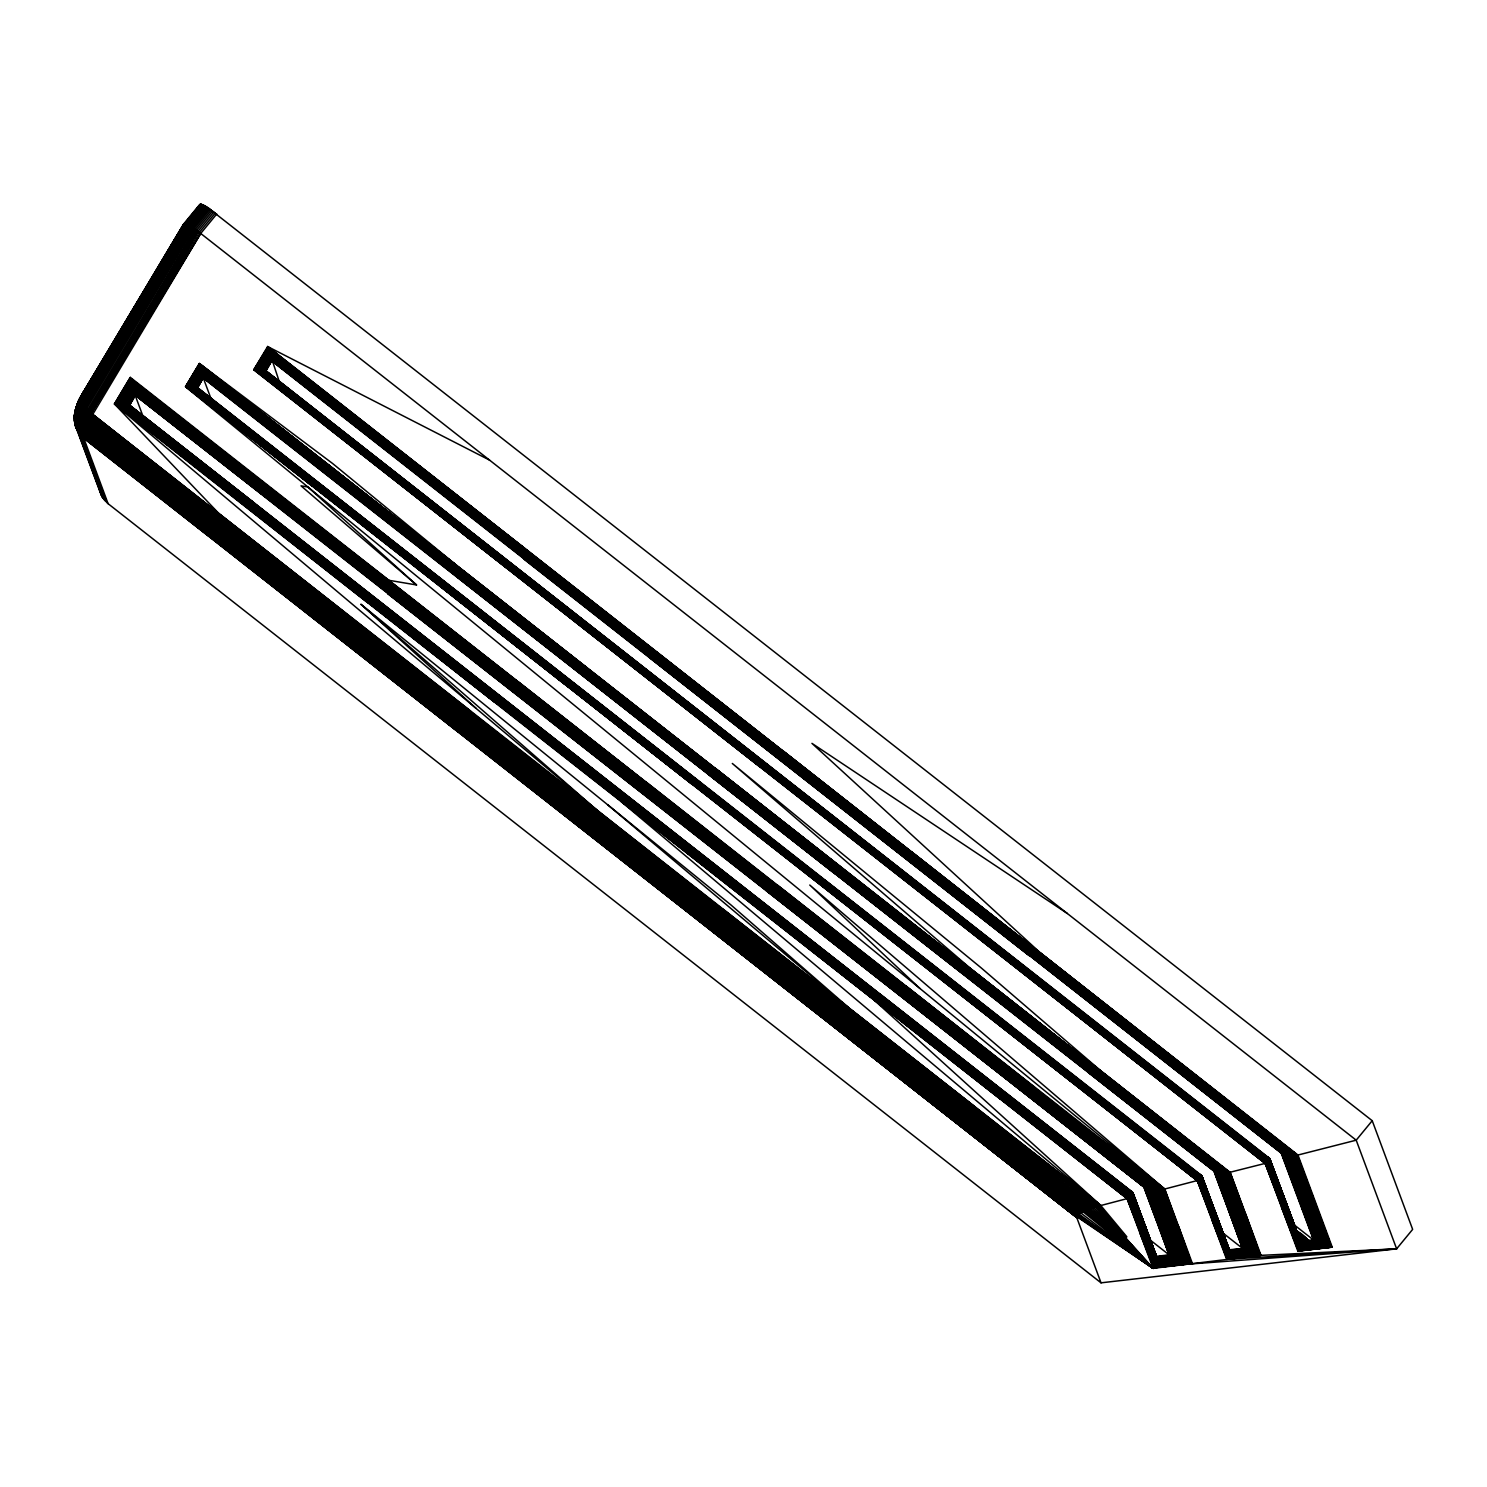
<?xml version="1.0" encoding="UTF-8"?>
<svg xmlns="http://www.w3.org/2000/svg" width="1487" height="1487" viewBox="0 0 1487 1487"><rect width="100%" height="100%" fill="white"/><g stroke="black" fill="none" stroke-linecap="round" stroke-linejoin="round"><path stroke-width="1.5" d="M208.961 529.651L84.759 431.36C73.495 424.018 76.339 409.018 79.982 398.2L74.647 414.018L75.725 426.899L75.818 419.892L81.971 406.007L188.533 225.132L204.555 205.671L207.678 207.511L1372.222 1120.715L1412.65 1229.377L1396.628 1248.838L1101.031 1282.835L108.086 503.684L102.25 497.104L99.183 488.87M210.057 209.072L194.035 228.533L86.636 408.553C82.51 417.345 71.376 430.97 83.774 438.275L1076.718 1217.444L1101.031 1282.835M489.595 460.134L267.641 346.545L253.812 369.743L258.18 369.482L1266.961 1162.853L1300.697 1248.783L1301.924 1244.786L1298.82 1239.879L1301.553 1241.701L1301.59 1246.162L1297.854 1251.125L1265.214 1163.392L886.605 865.638M192.511 214.574L183.775 225.188L82.138 394.501L76.041 407.884L74.406 416.341L74.852 423.46L102.25 497.104M204.555 205.671L200.912 204.202L184.89 223.663L79.982 399.668L78.792 404.297L80.651 420.301L81.748 425.431L84.201 427.94L1080.696 1212.853L1153.076 1268.355L1261.013 1255.363L1396.628 1248.838L1356.2 1140.176L200.708 233.459C196.526 231.377 186.99 220.782 183.775 225.188L81.952 394.557L74.926 412.345M98.848 483.572L98.941 487.104M74.406 416.341L74.759 423.089L74.647 414.018L76.041 407.884L74.406 416.341L76.581 406.955L77.826 417.215L84.685 426.695L335.021 624.41M207.845 535.524L83.662 437.847C72.305 429.055 72.324 411.527 79.499 400.096L75.8 408.665M887.851 865.36L1266.422 1163.038L1299.359 1249.954C1304.025 1249.266 1305.01 1242.203 1300.623 1240.493C1302.315 1242.017 1304.155 1248.615 1299.359 1249.954L1282.649 1206.7M74.852 423.46L74.517 415.17M1087.666 1071.96L1213.987 1171.087L1220.53 1172.834L1228.132 1172.741L1265.827 1163.224L1270.047 1160.195L1267.779 1156.979M77.937 431.695L74.703 422.066L75.038 411.695M76.357 428.553L76.339 421.472L83.309 406.044L189.5 225.671L205.522 206.21M183.812 223.793L82.436 393.72C79.573 401.992 86.841 409.613 92.714 414.445L218.44 513.814L91.952 415.784C85.502 410.728 77.566 401.23 82.919 392.865L183.589 224.333M80.001 398.386L84.592 391.453C74.926 400.356 77.528 415.616 88.346 422.587L712.236 915.118M465.468 715.433L88.365 418.721L81.246 409.836L80.54 398.628L83.514 392.066L75.428 410.077M332.493 629.429L84.146 433.442C72.231 425.17 74.462 407.958 80.893 396.955L78.346 401.75L80.893 396.955M279.686 382.828L267.641 346.545L1297.965 1155.027L1332.24 1247.184L1297.854 1251.125L1309.229 1246.162L1310.846 1242.723L1296.571 1230.474M396.657 449.093L268.292 349.036L256.024 369.575L1266.422 1163.038L1299.768 1249.508C1308.932 1247.537 1305.642 1237.24 1296.571 1236.403L1301.999 1240.678L1300.902 1248.857L1332.24 1247.184M1145.771 1227.556L1158.429 1261.943L1157.444 1265.437L1153.076 1268.355L1086.96 1209.842L87.714 423.925C77.64 417.773 77.305 405.412 81.841 395.579L184.091 223.682M1141.533 1063.279L1267.444 1162.63L1300.14 1249.043C1311.162 1250.27 1307.575 1236.366 1298.17 1235.065L1310.865 1243.206L1317.352 1242.444L1328.319 1246.534L1294.508 1155.603L1039.097 954.041M103.216 498.573L74.61 421.713L74.647 415.003L77.436 403.944M78.904 433.182L75.372 421.639L75.67 409.427L74.517 418.182L74.369 416.899M74.592 419.074L76.283 407.68L79.517 399.352M74.48 417.401L76.636 406.211M466.565 714.355L90.428 418.479C84.071 413.479 77.417 404.854 80.93 396.397M1298.653 1239.768C1302.742 1241.31 1304.917 1247.742 1299.768 1249.508L1266.961 1162.853L256.768 369.538L268.515 349.854L396.75 449.836M77.826 431.267C73.291 422.81 81.543 413.683 84.796 406.063L190.559 226.284L206.563 206.823M203.645 205.206L187.622 224.667L82.101 403.516L76.06 416.341L75.242 425.208L101.395 495.543M75.317 410.709L74.703 422.605M106.748 502.55L82.417 437.141L84.201 427.94L90.595 414.669L197.957 231.34L213.979 211.879M910.211 853.389L781.976 753.11L1294.508 1155.603L1328.319 1246.534L1303.634 1249.377C1313.764 1243.82 1302.147 1235.809 1295.196 1232.165C1301.608 1235.864 1307.333 1245.009 1315.921 1241.664L1317.352 1242.444L1284.768 1154.841L905.657 856.456M78.421 430.505L74.369 417.401L75.242 411.267L79.48 401.564L76.302 407.141M81.246 409.836L79.35 403.2L80.502 397.438M211.321 209.964L195.299 229.426L88.068 412.289L81.748 425.431L79.982 434.576L104.294 499.967M212.622 210.894L196.6 230.355L89.276 413.516L82.919 426.713L81.153 435.895L105.465 501.305M78.941 401.564L79.889 400.319C77.64 403.442 76.618 406.695 78.067 406.118M1302.166 1199.135L1318.114 1242.853C1308.69 1241.552 1305.047 1245.121 1299.359 1249.954L1266.961 1162.853L256.024 369.575L268.515 349.854L525.19 550.636M80.131 407.122L82.343 401.137L187.622 224.667M81.004 403.442L81.19 419.055L84.759 431.36L1079.748 1213.448L1093.447 1207.463L1127.146 1198.615C1131.588 1198.671 1136.031 1192.834 1130.343 1190.604L1005.788 1092.759M82.101 403.516L82.343 401.137M653.834 651.064L268.719 350.672L257.474 369.501L1267.444 1162.63L1300.493 1248.56C1304.619 1245.381 1295.939 1235.641 1301.776 1243.336C1301.553 1250.363 1319.341 1241.441 1320.53 1243.987L1287.593 1155.418L1161.124 1055.751M216.73 213.998L200.708 233.459L92.714 414.445L86.023 427.828L83.662 437.847L1076.718 1217.444L1079.748 1213.448L956.197 1115.176L1080.696 1212.853L957.163 1114.506L85.131 430.226C74.108 422.921 73.606 408.349 81.804 398.813L186.079 223.998L202.102 204.537M74.778 413.33L74.573 416.063L76.413 408.051C72.417 417.643 75.093 429.743 83.644 436.007L207.771 533.87L83.588 436.713L77.77 430.152L75.075 423.776M77.268 422.011L75.447 415.747L78.904 401.732M202.845 204.834L186.823 224.295L81.376 401.062L78.904 405.635L78.476 418.683M79.053 403.59L79.331 402.122L75.595 409.39M1299.359 1249.954C1307.073 1248.169 1303.337 1237.89 1297.612 1236.478C1305.493 1238.318 1308.058 1248.244 1299.359 1249.954L1330.753 1246.998L1314.099 1201.217M81.673 402.289L82.008 399.947M1199.953 1174.284L1202.239 1177.202L1199.637 1179.934L1163.819 1189.265L1153.652 1189.749L1143.931 1187.146L1169.117 1254.861L1180.027 1260.66L1192.518 1263.82L1396.628 1248.838L1226.626 1259.34L1197.388 1180.715L945.695 981.903M74.573 414.613L75.205 410.988M184.89 223.663L81.079 398.72L75.725 410.096L74.424 417.828M75.428 410.97L75.614 424.799M1284.749 1199.674L1300.605 1241.887L1307.129 1242.983L1315.921 1241.664C1309.657 1237.797 1302.742 1244.916 1297.556 1235.084C1308.857 1237.983 1309.155 1249.415 1298.894 1250.381L1266.422 1163.038L254.556 369.687L267.864 347.363L782.497 750.879L653.908 650.302M1038.595 954.319L1293.764 1155.678L1327.482 1246.329L1301.571 1248.485L1301.943 1243.857L1299.025 1240.028L1302.352 1244.954L1299.768 1249.508L1267.444 1162.63L508.889 567.848M74.796 413.479L75.131 423.126M1300.716 1249.34C1305.642 1246.329 1302.147 1237.593 1297.054 1236.459M78.792 404.297L77.826 417.215M207.678 207.511L191.656 226.972L85.651 407.308L78.792 421.304L77.082 430.133M81.376 401.062L81.804 398.813M80.726 402.196L81.692 397.68L185.447 223.793L201.47 204.332M396.936 451.305L268.924 351.49L258.18 369.482L265.541 370.412L271.508 360.802L1282.909 1154.228L1315.27 1241.236L1310.716 1242.24L1306.72 1240.734L1295.158 1232.165C1303.504 1235.511 1316.534 1245.66 1302.389 1249.47C1307.073 1249.545 1311.757 1240.288 1304.527 1241.626C1288.188 1238.894 1314.155 1247.593 1316.627 1242.054L1284.117 1154.656L524.688 558.313M1226.626 1259.34L1230.195 1256.85L1230.734 1253.374L1246.868 1251.032L1261.013 1255.363L1230.139 1172.332L199.388 363.516L185.54 386.732L1164.693 1189.042L1192.518 1263.82M1305.158 1243.913L1302.203 1242.649M184.425 223.626L81.283 396.546L76.804 405.635L74.796 413.925M83.012 394.352L79.369 399.706L76.432 408.2M79.35 403.2L79.889 400.858M78.681 401.323L75.949 408.572L75.186 419.167M76.06 409.167L79.201 400.839L77.101 404.799M1307.315 1243.931L1308.244 1244.879L1300.846 1249.377L1304.136 1246.812L1304.564 1243.411L1296.552 1236.403C1299.025 1235.195 1308.225 1246.924 1301.553 1244.47L1269.285 1158.094L1300.214 1241.273C1302.742 1249.21 1314.75 1241.998 1319.712 1243.615L1286.868 1155.306L1160.492 1055.733M74.573 416.063L74.926 414.669M195.299 229.426L86.934 411.081L80.67 424.111L78.792 432.754M79.331 401.936L80.726 397.531M81.711 396.601L79.387 413.609M1302.054 1244.377L1302.556 1242.723M1301.794 1245.214L1301.237 1247.035L1302.984 1242.779M1163.577 1224.284L1175.455 1258.708C1162.741 1264.247 1142.667 1256.645 1169.841 1255.418L1157.964 1221.905M78.644 401.509L76.06 416.341L81.748 425.431M75.614 411.639L76.079 422.401M80.54 398.628L82.082 394.631L80.447 397.308M76.413 409.278L74.833 414.334L76.376 408.497L75.856 411.23M77.38 404.204L76.543 406.397L79.499 400.096M76.283 407.68L78.402 402.773M1284.564 1199.433L1268.969 1157.797L1301.59 1245.009C1300.047 1234.935 1307.445 1246.366 1300.14 1249.043L1267.928 1162.388L1141.997 1063.075M1303.393 1249.061C1317.631 1246.087 1303.263 1233.392 1295.326 1230.623L1308.04 1240.641L1295.27 1230.623M80.41 398.962L81.023 397.494L78.718 400.895M81.934 394.575L78.235 405.431L77.38 418.349M76.562 412.68L80.372 404.613M79.982 398.2C73.941 407.438 78.885 419.315 87.101 425.263L1084.153 1211.05L1153.076 1268.355L1127.146 1198.615L496.714 701.641M76.729 406.323L79.685 400.951M76.915 405.654L77.882 403.572L77.138 404.947M78.067 405.003L77.138 407.345L78.03 405.802M1302.928 1199.396L1318.895 1243.244L1307.835 1244.415L1301.478 1250.139L1329.973 1246.887L1295.958 1155.436L1039.971 953.223M82.436 393.72L81.562 395.542L83.774 392.884M1303.188 1243.262L1300.772 1248.058L1267.928 1162.388L258.18 369.482L269.147 352.289L653.239 653.053M78.904 405.635L75.447 415.747M81.711 395.988L82.9 393.646M81.283 396.137L83.402 393.609M77.491 404.873L78.532 402.865M76.488 409.576L75.186 411.787M1165.678 1055.25L1293.002 1155.715L1326.627 1246.106L1305.586 1248.522L1309.08 1245.288L1320.53 1243.987M84.183 392.159L82.584 393.683L84.201 391.378M80.577 397.141C73.476 406.657 77.305 420.077 86.543 426.565L834.765 1014.933L710.563 916.643M1303.876 1242.872L1300.772 1248.058L1268.355 1162.165L259.556 369.482L269.351 353.088L653.444 652.737M78.346 403.479L79.48 401.564M188.533 225.132L82.789 402.345L82.659 404.78L84.034 404.817L190.559 226.284M83.365 403.572L189.5 225.671M191.656 226.972L84.796 406.063L83.309 406.044M88.83 410.988L196.6 230.355M197.957 231.34L90.056 412.196L86.19 412.401L81.432 404.706M130.336 377.382L114.462 403.981L116.469 403.795L1127.146 1198.615L1154.637 1267.686L1191.515 1263.727L1164.693 1189.042L130.336 377.382L114.462 403.981L218.719 513.331M367.642 602.644L115.466 403.888L130.614 378.497L1163.819 1189.265L1178.113 1226.366M1003.706 1098.317L1129.507 1197.853L1155.325 1267.296L1190.474 1263.578L1162.908 1189.433L388.702 580.339L130.893 379.631L116.469 403.795L131.191 380.765L130.614 378.497L1162.908 1189.433L1190.474 1263.578L1154.637 1267.686L1127.982 1198.41L876.512 999.338L1128.763 1198.132L1154.637 1267.686M260.039 481.862L131.488 381.88L117.492 403.739L131.191 380.765L259.89 480.859M244.742 502.959L370.505 602.272L118.477 403.683L131.488 381.88L388.888 582.96L131.785 382.995L118.477 403.683L243.98 502.996M517.792 684.355L131.785 382.995L119.443 403.665L244.927 502.922M388.85 583.833L260.392 483.703L645.86 786.4L132.362 385.189L120.428 403.646L132.083 384.111L260.299 483.851M260.56 485.784L132.64 386.23L121.339 403.646L132.362 385.189L1158.931 1189.879L1172.964 1226.199M516.993 687.217L132.901 387.271L122.25 403.665L125.466 403.851L133.681 390.096L132.64 386.23L645.488 786.995L260.56 484.818M516.324 689.076L133.923 390.951L125.466 403.851L133.681 390.096L124.722 403.776L501.584 700.823M516.082 689.633L134.127 391.732C114.425 413.572 138.068 403.274 133.923 390.951L388.423 589.986M254.667 503.331L129.573 405.3L134.852 394.278L128.328 404.445L134.722 393.758L388.163 591.659L261.359 492.085M129.481 405.096L135.001 394.761L128.718 404.576L881.587 995.509M129.573 405.3L135.224 395.468M328.144 464.65L199.593 364.352L185.54 386.732L199.388 363.516L332.605 463.498L457.085 565.729L328.311 465.264M328.255 465.375L199.797 365.17L186.284 386.657L199.593 364.352L714.429 768.017L585.804 667.403M457.067 567.699L200.243 366.843L188.496 386.508L187.027 386.583L199.797 365.17L714.206 768.482L328.701 467.476L585.413 669.094L200.466 367.642L200.02 366.006L187.771 386.546L1197.983 1180.548L1228.281 1258.56L1258.745 1255.065L1244.173 1213.912M1243.02 1213.82L1227.407 1172.853L200.466 367.642L188.496 386.508L200.466 367.642L328.627 467.587M585.413 670.135L713.574 770.285L200.671 368.46L189.221 386.49L200.466 367.642L1226.682 1172.927L1257.11 1254.731L1229.191 1257.946L1199.117 1180.139L1073.242 1080.752M328.831 469.018L200.875 369.259L189.927 386.453L191.284 386.471L201.098 370.04L200.671 368.46L713.816 769.838L457.197 568.313M456.918 570.785L201.284 370.821L191.284 386.471C196.619 387.345 203.068 375.077 201.098 370.04L190.615 386.453L441.918 584.781M1095.863 1072.852L1222.853 1173.02L1251.887 1253.188L1230.79 1255.604L1200.381 1174.544L1230.66 1256.032L1251.887 1253.188L1222.054 1172.983L202.046 373.646C178.031 414.185 219.964 346.192 193.198 386.527L318.738 485.487M1234.117 1212.277L1219.043 1172.611L202.548 375.393C181.098 410.84 217.994 351.248 194.816 386.694L1076.216 1078.651M456.49 574.67L202.827 376.397C183.124 409.538 217.232 354.073 195.708 386.843L1202.221 1176.905M1235.344 1212.667L1249.322 1252.166L1230.901 1254.284L1201.44 1175.399L197.046 387.252L203.161 377.512L197.641 387.772L203.05 377.178L196.767 387.14L699.094 781.623M396.471 448.368L268.088 348.2L255.299 369.631L1265.827 1163.224L1298.393 1250.771L1331.516 1247.11L1297.333 1155.195L1040.398 952.907L811.939 743.351L1067.331 913.483M1307.779 1200.641L1323.988 1245.288L1306.794 1247.258L1301.422 1246.608L1269.359 1161.366L260.225 369.482L269.556 353.85L781.065 754.002L397.215 452.717M525.023 554.316L269.76 354.594L260.857 369.519L386.397 468.424M386.973 468.442L261.452 369.557L269.946 355.319L652.979 654.261M1307.333 1200.492L1289.898 1155.659L270.151 356.006L262.047 369.594L1143.67 1061.885L1017.405 963.186M397.81 458.832L271.21 359.835L265.039 370.17L1269.545 1158.392L1300.828 1242.258C1301.645 1251.682 1317.705 1242.128 1322.259 1244.675L1289.136 1155.603L270.318 356.676L262.567 369.65L1143.875 1061.625M1301.553 1244.061L1270.065 1159.879L263.069 369.705L270.485 357.308L524.874 555.896M1372.222 1120.715L1356.2 1140.176L1297.333 1155.195L1286.143 1155.176L270.801 358.441L263.98 369.873L270.95 358.943L524.707 557.235M1018.446 962.126L264.389 369.947L270.95 358.943L1286.143 1155.176L1303.281 1199.451M264.742 370.059L271.099 359.408L397.772 458.461M1018.502 961.94L265.299 370.282L271.322 360.207L397.828 459.186M271.508 360.802L265.913 370.821L271.638 361.211M77.25 406.007L78.123 404.557M195.708 386.843L202.548 375.393M196.767 387.14L202.938 376.806L1216.924 1172.146L1246.868 1251.032L1233.002 1211.942M200.708 233.459L91.376 413.33L199.332 232.381L215.355 212.938M203.31 378.014L197.436 387.494L203.236 377.791L1215.083 1171.552L1229.842 1210.604M1309.601 1245.232L1309.545 1241.403L1295.958 1230.548L1308.69 1240.567L1314.062 1240.437L1298.244 1197.314M1282.11 1206.998L1265.214 1163.392L253.812 369.743L267.864 347.363L1297.333 1155.195L782.813 750.805L911.196 851.939M265.299 370.282L271.433 360.523L265.708 370.523M759.522 766.567L254.556 369.687L268.088 348.2L782.255 751.344M525.227 549.986L268.292 349.036L255.299 369.631L1014.041 964.543M265.039 370.17L271.322 360.207L1284.117 1154.656M261.377 493.926L135.113 395.133L129.034 404.743L1132.351 1192.128L1144.916 1225.678M1243.783 1213.838L1228.132 1172.741L200.243 366.843L187.771 386.546L1199.117 1180.139L1228.764 1258.262L1258.745 1255.065L1228.82 1172.63L1100.752 1071.476M202.938 376.806L196.488 387.029L202.827 376.397L1217.611 1172.332L1232.593 1211.756M761.493 766.214L256.768 369.538L268.719 350.672L525.19 551.268M1000.565 1099.283L115.466 403.888L130.893 379.631L647.087 783.314L518.22 681.752M396.936 450.561L781.883 752.701L268.924 351.49L257.474 369.501L383.144 468.665M1304.062 1243.374L1303.188 1244.675M525.32 552.513L781.344 753.574L269.351 353.088L258.887 369.482L384.501 468.535M1302.779 1246.106L1300.939 1248.262L1268.727 1161.886L259.556 369.482L269.556 353.85L1291.459 1155.734L1308.988 1200.79L1292.222 1155.734L269.147 352.289L258.887 369.482L1268.355 1162.165L1284.749 1204.972M270.318 356.676L262.047 369.594L1269.954 1160.492M1301.794 1249.47L1308.541 1245.325L1301.478 1250.139L1309.712 1245.678L1321.385 1244.322L1288.355 1155.529L270.485 357.308L262.567 369.65L1270.047 1160.195L1143.949 1061.625M263.069 369.705L270.653 357.884L397.624 457.067M260.225 369.482L269.76 354.594L1291.459 1155.734L1325.753 1245.846L1305.158 1248.188L1301.199 1247.779L1301.868 1246.905M1017.257 963.186L261.452 369.557L270.151 356.006M82.436 393.702L83.514 392.066M1285.493 1203.801L1301.478 1245.994C1312.24 1250.493 1301.645 1233.448 1296.961 1235.065L1310.828 1243.671L1317.352 1242.444L1284.768 1154.841L271.21 359.835M200.912 204.202L199.797 205.726M80.502 397.772L77.752 405.133L78.811 412.178M1302.891 1245.102L1301.999 1246.403M81.023 396.285L81.692 395.319M78.235 404.018L79.201 402.661M79.815 399.334L80.707 398.237M183.663 224.035L199.834 204.351M183.626 224.723L200.448 204.165M195.41 211.042L198.329 207.492M208.831 208.254L192.808 227.715L85.651 407.308L82.603 407.289L82.77 412.475L81.302 412.457L80.001 409.724M1301.943 1243.857L1305.679 1243.931L1300.697 1248.783M1307.724 1244.898L1301.627 1249.452L1308.727 1245.771M1304.322 1244.823L1300.493 1248.56L1267.928 1162.388L257.474 369.501L1268.355 1162.165L1300.493 1248.56M80.149 399.65L81.172 398.535M1305.586 1248.522L1309.229 1246.162L1323.114 1244.991L1289.898 1155.659L908.129 855.304M1301.069 1247.63L1269.08 1161.644L890.992 864.337L1269.359 1161.366L1301.255 1247.128C1308.058 1250.214 1312.817 1239.284 1302.593 1249.768L1329.973 1246.887L1295.958 1155.436L268.515 349.854L1295.251 1155.529L1329.155 1246.719L1302.184 1249.47L1304.192 1248.225M1303.04 1248.188L1301.46 1249.452M1300.14 1249.043L1306.199 1243.931L1301.553 1241.701M1307.835 1244.415L1302.649 1247.649M1303.523 1245.232L1306.738 1243.95L1302.909 1241.515M1300.902 1248.857L1304.564 1245.846M1307.296 1244.415L1305.4 1245.883M1300.493 1249.284L1302.092 1248.076M1306.46 1248.076L1323.114 1244.991M1301.125 1249.433L1304.88 1247.314M1309.415 1200.92L1325.753 1245.846L1306.887 1247.649L1304.657 1248.95L1327.482 1246.329L1293.764 1155.678L397.029 451.286L653.704 651.641M1304.712 1248.597L1305.809 1248.151M1304.434 1248.615L1308.634 1246.664L1305.251 1246.849M1160.585 1223.15L1172.425 1257.091L1157.555 1259.47L1132.351 1192.128L1158.429 1261.943L1177.704 1259.731L1165.734 1224.916M1145.622 1227.035L1157.89 1260.065L1173.392 1257.63L1161.533 1223.541M1232.24 1211.682L1246.125 1250.641L1243.411 1249.024L1229.005 1250.679L1201.143 1175.102L1215.418 1213.262M1229.005 1250.679L1243.411 1249.024L1229.005 1250.679L1215.269 1213.113M1201.44 1175.399L1229.396 1251.106L1230.548 1252.909L1246.125 1250.641L1217.611 1172.332L583.722 674.355M1216.57 1215.753L1230.827 1253.82L1247.667 1251.422L1218.318 1172.481L711.065 773.798M1216.552 1216.124L1230.901 1254.284L1248.485 1251.794L1234.545 1212.444L1249.322 1252.166L1230.92 1254.731L1250.158 1252.519L1220.53 1172.834L329.389 472.978M249.147 502.736L374.743 601.789L123.105 403.683L133.179 388.256L1154.693 1189.823L1181.217 1261.106L1158.076 1264.34L1145.009 1230.53M1299.415 1240.325L1309.824 1240.901M1216.217 1217.202L1230.79 1255.604L1251.032 1252.853L1236.98 1213.076M1293.43 1224.266L1313.523 1240.028L1281.348 1153.522L1282.909 1154.228L1315.27 1241.236L1303.3 1241.98M1299.099 1250.827L1330.753 1246.998L1296.664 1155.325L1040.398 952.907M1297.854 1251.125L1331.516 1247.11L1296.664 1155.325L782.608 751.27L910.843 852.348M1310.846 1242.723L1316.627 1242.054L1283.485 1154.47L778.556 757.05M1156.905 1256.273L1169.117 1254.861L1157.202 1221.459M1156.142 1257.649L1171.514 1256.534L1156.682 1258.244L1131.942 1191.719L1145.622 1229.284M524.521 558.833L1282.352 1154.005L1314.638 1240.827L1307.612 1241.571M642.458 790.898L1148.67 1188.931L1173.392 1257.63L1157.555 1259.47L1132.927 1192.946L127.882 404.297L134.536 393.144L261.247 492.067M1157.89 1260.065L1174.414 1258.169L1162.518 1223.931M1230.548 1252.909L1246.868 1251.032L1218.318 1172.481L202.678 375.932L329.519 475.041M1230.734 1253.374L1248.485 1251.794L1219.768 1172.723L1093.242 1073.019M1181.217 1261.106L1158.261 1263.746L1145.325 1230.065M457.029 571.937L1222.054 1172.983L1251.032 1252.853L1230.864 1255.177L1201.236 1178.949L1075.324 1079.655M1230.66 1256.032L1252.779 1253.485L1238.634 1213.411M754.337 898.761L1132.239 1196.18L1157.778 1264.898L1183.596 1261.905L1171.328 1226.087M1307.259 1247.612L1324.88 1245.586L1308.597 1200.79M247.66 502.755L1131.83 1196.552L1157.444 1265.437L1184.786 1262.277L1157.871 1189.897L645.637 787.534L774.392 887.256L646.38 786.363L774.913 886.772L646.715 785.731L775.415 886.271M457.067 571.38L712.459 771.939L201.674 372.289L193.198 386.527L1201.236 1178.949L1230.195 1256.85L1255.4 1254.303L1241.087 1213.745M1144.172 1231.422L1130.771 1197.239L119.443 403.665L1129.507 1197.853L1156.496 1266.422L1187.146 1262.891L1174.618 1226.44M439.929 585.042L188.496 386.508L1198.578 1180.343L1228.764 1258.262L1257.928 1254.898L1243.448 1213.912M1211.998 1220.028L1227.203 1259.099L1260.288 1255.307L1245.567 1213.857M1155.548 1257.073L1169.841 1255.418L1145.306 1187.816L640.6 791.642M1228.058 1249.842L1242.835 1248.634L1228.541 1250.27L1214.898 1212.741M1145.232 1226.199L1132.666 1192.537L1157.165 1258.838L1172.425 1257.091L1147.76 1188.671L1021.922 1089.525M1215.994 1214.005L1201.7 1175.678L1229.768 1251.552L1244.693 1249.842L1230.846 1211.106M1201.905 1175.994L1230.084 1251.998L1245.4 1250.251L1231.533 1211.403M1230.344 1252.463L1246.125 1250.641M245.875 502.866L120.428 403.646L1130.157 1197.555L1156.998 1265.92L1185.975 1262.612L1173.559 1226.347M1142.406 1232.574L1155.938 1266.868L1188.28 1263.151L1175.659 1226.478M312.028 485.97L186.284 386.657L1197.388 1180.715L1227.76 1258.838L1259.526 1255.195L1228.82 1172.63L200.02 366.006L328.423 466.1M565.45 684.429L691.455 783.723L186.284 386.657L1197.388 1180.715L1227.203 1259.099L1261.013 1255.363M1072.127 1081.123L1197.983 1180.548L1227.76 1258.838L1260.288 1255.307L1230.139 1172.332M948.334 981.03L1199.637 1179.934L1229.191 1257.946L1257.928 1254.898L1228.132 1172.741L972.015 970.453M1306.887 1247.649L1304.75 1247.76M1242.667 1213.875L1257.11 1254.731L1229.563 1257.574L1199.637 1179.934L189.221 386.49L440.598 584.949M1003 1098.596L1128.763 1198.132L118.477 403.683L1129.507 1197.853L1155.938 1266.868L1189.396 1263.374L1176.7 1226.515M904.97 987.275L1160.957 1189.712L1187.146 1262.891L1156.998 1265.92L1131.328 1196.905L120.428 403.646L1130.157 1197.555L1156.496 1266.422L1188.28 1263.151L1161.942 1189.581L1033.948 1088.354M74.74 418.33L77.212 426.379L83.644 436.007L1076.681 1216.589L1153.076 1268.355L1097.016 1206.366L470.412 711.548L1098.837 1205.864L1126.886 1236.868L1100.677 1205.381L92.714 414.445L88.532 414.836L86.19 412.401M1230.195 1256.85L1255.4 1254.303L1225.92 1172.964L1098.428 1072.369M1157.444 1265.437L1185.975 1262.612L1159.953 1189.804L904.338 987.647M1157.778 1264.898L1184.786 1262.277M132.362 385.189L1157.871 1189.897L1183.596 1261.905L1158.076 1264.34L1132.239 1196.18L123.105 403.683L132.901 387.271L388.683 587.142L260.783 486.695M1310.084 1242.314L1302.277 1242.258L1298.82 1239.879M89.276 413.516L87.305 413.646L89.016 421.23L213.812 520.338M1308.541 1245.325L1305.121 1245.381M85.131 411.155L86.934 411.081M85.874 409.836L87.696 409.78M84.908 408.572L83.346 408.59L83.458 411.174L86.543 426.565L1084.153 1211.05L960.639 1112.443M1302.277 1242.258L1301.497 1240.641L1305.437 1240.79M1306.757 1244.415L1304.303 1244.34M79.499 416.267L81.32 426.602L82.919 426.713M78.83 414.836L80.242 425.282L82.789 432.308L333.516 626.882L209.239 529.037M1298.894 1250.381L1300.289 1250.511M388.925 580.302L416.546 584.967L307.939 487.011L301.025 485.84L416.546 584.967M1299.712 1198.057L1282.909 1154.228L1286.143 1155.176L1319.712 1243.615L1310.121 1245.158L1307.742 1242.965M75.818 419.892L83.755 435.226L704.634 923.185L581.064 824.486L705.451 921.661M1307.835 1241.106L1296.441 1232.11L1310.512 1241.775M1309.173 1240.994L1314.062 1240.437L1281.831 1153.763L1298.504 1197.425M1303.616 1240.79L1298.188 1236.496L1310.456 1244.675M1302.036 1243.429L1301.125 1242.89L1301.553 1244.898M1304.099 1241.18L1306.943 1242.519M1303.541 1241.18L1309.341 1244.786M76.655 420.468L83.588 436.713L1076.718 1217.444L83.588 437.327L78.737 432.234L76.19 427.048M1302.984 1241.125L1308.802 1244.823M1303.411 1241.571L1306.701 1243.467M1029.041 955.509L524.186 559.354M1302.816 1241.905L1305.066 1243.429M580.265 826.066L83.588 436.713L1076.885 1216.143L1153.076 1268.355L1097.016 1206.366L470.227 711.883L722.403 909.282L596.696 809.913L114.462 403.981L1127.146 1198.615L1153.875 1268.058L1127.982 1198.41L117.492 403.739L243.013 503.089M457.29 725.786L84.146 433.442L1078.93 1214.043L1153.076 1268.355L1095.194 1206.924L90.428 418.479L88.532 414.836M260.113 481.695L388.906 582.086L131.191 380.765L1161.942 1189.581L1176.143 1226.403M388.813 584.688L260.522 484.688L645.86 786.4M260.634 485.636L388.776 585.543M502.271 700.6L250.02 502.736L1132.574 1195.808L1158.076 1264.34L1182.407 1261.534L1155.752 1189.897L133.44 389.185L123.941 403.72L501.212 700.86M1145.733 1229.08L1158.447 1262.556L1178.856 1260.214L1152.611 1189.637L133.681 390.096L260.969 489.26M595.395 810.824L343.088 614.317L91.952 415.784L1098.837 1205.864L1125.956 1237.11M89.833 416.007L342.196 614.577L216.916 515.766M341.824 615.246L467.699 713.295L91.19 417.122L469.52 712.069L344.129 613.183M89.09 417.364L89.722 419.854L341.192 615.73M216.321 516.528L718.704 910.732L343.088 614.317L593.201 812.014L216.135 516.881L593.201 812.014L342.642 614.428M81.302 412.457L89.016 421.23L340.226 616.901M341.62 615.599L1091.737 1208.039L1153.076 1268.355L1077.201 1215.66L83.644 436.007L580.488 825.434L456.472 727.701M717.31 911.605L591.584 813.649L715.972 912.479L89.722 419.854L591.938 812.98M86.562 414.985L88.346 422.587L339.278 618.072L214.351 519.576L1090.064 1208.634L1153.076 1268.355L1078.224 1214.582L81.302 431.992M466.119 715.21L590.729 813.947L89.016 421.23L966.476 1109.525L717.05 912.107M338.069 619.93L463.405 717.57L213.645 520.673M84.183 409.873L87.101 425.263L337.53 620.414M588.108 816.586L713.425 914.226M969.598 1108.354L1093.447 1207.463L1153.076 1268.355L1085.51 1210.437L86.543 426.565L336.713 621.547L212.083 523.331M462.141 719.318L712.087 915.453M83.03 415.133L86.023 427.828L210.987 525.246M585.097 819.449L710.061 916.866L586.027 818.501M396.509 448.238L525.078 548.722M396.62 448.981L525.06 549.372M525.283 551.696L782.125 752.236L525.376 550.599M525.134 552.532L269.147 352.289L1293.764 1155.678L1311.422 1201.068M653.518 653.035L781.604 753.147M652.923 654.076L397.308 453.423L653.295 653.258M781.716 753.556L909.84 853.761M909.449 854.096L781.456 753.983L1293.002 1155.715L1310.623 1200.994M781.177 754.392L909.059 854.43M525.134 554.688L780.787 754.411M397.512 455.264L524.985 554.874M524.93 555.394L397.587 455.877L652.254 655.841M780.601 755.154L908.241 855.025M652.719 655.451L780.21 755.154L397.475 454.743M652.365 656.269L779.634 755.805L525.078 555.934M1144.098 1061.365L1270.065 1159.879M1143.503 1062.127L1269.805 1160.789L1301.534 1245.437L1285.642 1203.392M1143.224 1062.369L1269.601 1161.087L1285.363 1203.95M328.794 468.201L714.076 769.374M842.59 870.211L714.169 769.801L1227.407 1172.853L1257.928 1254.898M328.98 469.632L585.339 669.819M842.218 870.601L713.927 770.247L1226.682 1172.927L1257.11 1254.731M456.992 569.577L200.875 369.259L190.615 386.453L1200.901 1179.21L1229.916 1257.221L1200.083 1179.711L316.861 485.58M713.295 770.712L201.098 370.04L457.011 571.175M713.686 770.694L841.846 870.936M841.456 871.27L713.388 771.121L1225.176 1173.02L1240.66 1213.634M329.24 471.658L584.874 671.362M841.066 871.605L713.109 771.53L1224.396 1173.02L1254.526 1254.043L1230.455 1256.441L1215.715 1217.909M456.844 571.919L201.507 371.564L191.953 386.471L317.53 485.524M584.949 671.659L712.738 771.53M712.849 771.939L840.657 871.902M329.37 472.903L584.503 672.105M456.732 572.96L202.213 374.259L194.295 386.62L823.965 881.103M584.614 672.57L712.18 772.292M712.254 772.645L839.839 872.46M584.261 673.369L711.585 772.943M329.538 474.52L456.602 573.889M711.288 773.24L583.908 674.076M329.575 474.985L456.546 574.298M329.612 476.212L203.05 377.178L1215.66 1171.775L1230.492 1210.92M1076.272 1078.67L1202.239 1177.202L1230.827 1253.82M1076.123 1078.911L1202.202 1177.5L194.295 386.62L202.046 373.646L1220.53 1172.834L1249.322 1252.166M1075.937 1079.172L1202.091 1177.816L193.775 386.583L319.296 485.468M1075.714 1079.413L1201.961 1178.094L193.198 386.527L1201.236 1178.949L191.284 386.471L442.587 584.707M388.85 580.915L517.885 681.827M389.055 582.644L517.904 683.295M518.089 684.001L646.901 784.523L389.111 582.923L646.566 785.173L388.999 584.41M775.898 885.75L647.049 785.099L1161.942 1189.581L1189.396 1263.374L1162.908 1189.433L130.893 379.631L646.771 783.965L518.052 682.533M773.853 887.702L132.083 384.111L646.213 785.787L517.904 684.763M904.263 987.387L775.526 886.698L903.854 987.721M388.962 585.265L517.346 685.544M775.024 887.181L903.594 987.758M260.745 486.565L517.141 686.269L389.036 585.543M774.485 887.665L1159.953 1189.804L1174.061 1226.292M516.918 686.957L388.999 586.361L645.488 786.995M902.219 988.427L773.946 888.111L901.754 988.706M516.714 687.607L388.943 587.161L645.116 787.534L388.999 586.361M260.894 487.587L516.77 687.868M772.757 888.538L645.637 787.534M901.494 988.706L773.407 888.52L901.029 988.985M388.609 587.923L133.179 388.256L123.941 403.72L1133.057 1195.009L1158.447 1262.556L1131.942 1191.719L1144.507 1225.176M261.061 489.167L388.553 588.648L261.006 488.461M516.249 688.834L388.813 588.666L516.547 688.5M772.868 888.91L900.787 988.985L132.901 387.271L1155.752 1189.897L1182.407 1261.534L1170.213 1225.901M388.553 588.648L133.44 389.185L124.722 403.776L628.388 799.56M388.813 588.666L644.336 788.575L388.943 587.161M900.044 989.245L772.292 889.282L899.579 989.45M516.417 689.429L643.945 789.039M771.623 889.245L644.057 789.523L1153.652 1189.749L1167.369 1225.251M899.319 989.431L771.734 889.598L898.854 989.636M516.175 689.968L643.555 789.485L388.758 589.354L1154.693 1189.823L1180.027 1260.66L1158.392 1263.151L1145.548 1229.582M388.516 590.413L515.766 689.912M771.065 889.542L643.648 789.932L1152.611 1189.637L1178.856 1260.214L1166.83 1225.214M515.915 690.451L643.146 789.857L261.173 490.059M770.508 889.802L643.258 790.303L1151.589 1189.507L1165.157 1224.675M261.34 491.993L388.256 591.138L261.322 491.472M515.357 691.027L388.404 591.696L515.06 691.232M388.07 592.086L134.852 394.278L1147.76 1188.671L1161.031 1223.281M515.19 691.641L641.975 790.824M387.977 592.477L135.001 394.761L1146.886 1188.41L1160.083 1222.89M881.419 996.941L1133.206 1193.764L126.785 404.036L134.127 391.732L1150.585 1189.34L1164.079 1224.377M376.174 601.64L125.466 403.851L1133.243 1194.191L1158.317 1261.329L1176.57 1259.229L1164.637 1224.619M880.824 997.517L1133.187 1194.6L1158.429 1261.943M880.416 997.796L1133.057 1195.009L252.046 502.773M1006.495 1096.793L1132.852 1195.399L124.722 403.776L1133.057 1195.009L628.797 799.597M82.101 413.795L85.558 429.055L335.263 623.797L210.782 525.729M209.76 527.829L582.718 822.107L707.366 919.375L583.443 821.252L708.184 918.576L584.224 820.359L709.076 917.739L1082.908 1211.645L1153.076 1268.355L1088.465 1209.21L964.859 1110.38M708.072 918.854L956.364 1114.953L84.759 431.36L334.017 625.897M459.557 722.533L583.647 820.657L334.296 625.73M458.87 723.5L582.904 821.549L209.295 528.907M706.976 919.951L1079.748 1213.448L582.718 822.107L1078.93 1214.043L333.739 626.733M457.717 725.173L954.617 1116.328M82.789 432.308L332.66 628.722L208.496 531.008M332.363 629.559L83.755 435.226L78.885 430.171L75.224 422.438M456.49 727.589L580.804 824.746L456.788 726.957M580.227 826.419L704.41 923.594L580.413 825.843M268.088 348.2L1296.664 1155.325L1314.434 1201.143M268.292 349.036L1296.664 1155.325L1039.562 953.743M268.924 351.49L1293.764 1155.678M397.308 453.423L1293.002 1155.715L1326.627 1246.106L1292.222 1155.734L269.351 353.088M269.76 354.594L1290.679 1155.696L1308.17 1200.66M270.485 357.308L1287.593 1155.418L525.023 556.398M1287.593 1155.418L270.653 357.884L263.552 369.78L640.395 665.99M270.801 358.441L1286.868 1155.306M271.099 359.408L1285.456 1155.009L1302.519 1199.21M264.389 369.947L1269.898 1158.986L1300.828 1242.258L1300.214 1240.976M1270.065 1159.581L263.552 369.78L892.256 863.557M261.452 369.557L1269.805 1160.789M1269.601 1161.087L260.857 369.519L269.946 355.319L1289.898 1155.659L780.303 755.508M259.556 369.482L1269.08 1161.644L258.887 369.482L1268.727 1161.886L1142.797 1062.629M1268.727 1161.886L258.18 369.482L383.85 468.591M256.768 369.538L1267.928 1162.388M506.807 568.108L254.556 369.687L1265.827 1163.224L253.812 369.743M1245.214 1213.82L1229.489 1172.499L199.593 364.352L1228.132 1172.741L1258.745 1255.065M843.278 869.449L1100.733 1071.383M199.797 365.17L1100.176 1071.607L714.541 768.426M200.243 366.843L1227.407 1172.853L1242.258 1213.782M200.671 368.46L1226.682 1172.927L1256.255 1254.508L1229.563 1257.574L1200.083 1179.711L189.927 386.453L441.267 584.856M969.152 972.275L329.017 469.743L1225.92 1172.964L1241.459 1213.727M1075.529 1079.506L1201.533 1178.671L1230.455 1256.441L1253.653 1253.764L1223.615 1173.039L201.507 371.564L192.604 386.49L318.144 485.505M201.879 372.977L1221.292 1172.908L1236.533 1212.927M1234.916 1212.5L1219.768 1172.723L202.213 374.259L194.816 386.694L1202.239 1177.202M1219.768 1172.723L202.381 374.854L1092.573 1072.908M1297.538 1235.084L1304.824 1240.79M1296.943 1235.065L1310.679 1244.191L1318.114 1242.853L1301.441 1198.838M1228.95 1210.176L1242.835 1248.634L1213.987 1171.087L203.366 378.181L211.377 399.668M196.117 386.936L1202.054 1176.291M1201.775 1178.392L192.604 386.49L201.674 372.289L1222.054 1172.983L1251.887 1253.188M697.05 782.59L1201.961 1178.094M1215.399 1218.225L1200.511 1179.451L189.927 386.453L1199.117 1180.139L1228.281 1258.56L1198.578 1180.343L314.129 485.766M189.221 386.49L1200.083 1179.711L1229.191 1257.946M187.027 386.583L1198.578 1180.343L1227.76 1258.838M186.284 386.657L1197.983 1180.548L1227.203 1259.099M185.54 386.732L1197.388 1180.715M1222.202 1232.444L1242.296 1248.206L1228.411 1209.86M259.76 479.836L647.087 783.314M905.453 986.29L647.217 783.872L775.805 885.341M131.191 380.765L1162.908 1189.433M1161.942 1189.581L131.488 381.88L1160.957 1189.712L1175.12 1226.366M1188.28 1263.151L1160.957 1189.712L131.785 382.995L774.392 887.256M132.083 384.111L1159.953 1189.804L1187.146 1262.891M774.244 887.683L1158.931 1189.879L1185.975 1262.612M1157.871 1189.897L132.64 386.23L1156.83 1189.897L1170.734 1225.901M900.843 989.245L1156.83 1189.897L1183.596 1261.905M133.681 390.096L1153.652 1189.749L1180.027 1260.66L1167.964 1225.474M1152.611 1189.637L133.923 390.951L1151.589 1189.507L1177.704 1259.731L1152.611 1189.637L899.375 989.691L1153.652 1189.749L1166.254 1224.991M896.512 990.119L134.332 392.475L126.785 404.036L1007.219 1095.752M1173.392 1257.63L1147.76 1188.671L134.722 393.758L127.882 404.297L1007.387 1095.045M135.113 395.133L1145.306 1187.816L1170.622 1255.976L1156.682 1258.244L1144.748 1225.474M387.642 593.648L1144.581 1187.5L1157.574 1221.626M1145.492 1226.719L1133.094 1193.355L127.362 404.167L134.332 392.475L1149.6 1189.135L1163.02 1224.024M126.172 403.944L1133.243 1194.191M125.466 403.851L1133.187 1194.6M1134.693 1201.199L1130.956 1190.957L1158.261 1263.746L1132.574 1195.808L123.105 403.683L753.481 898.984M753.946 898.854L1132.852 1195.399M122.25 403.665L1006.141 1097.071M118.477 403.683L1130.157 1197.555L1155.938 1266.868M243.775 503.052L369.557 602.384L117.492 403.739L1129.507 1197.853M115.466 403.888L1127.982 1198.41L1141.7 1232.909M1150.845 1240.53L1169.117 1254.861L1144.581 1187.5L641.306 791.493M218.626 513.48L470.617 711.214M722.608 908.947L974.598 1106.681M873.966 999.952L1100.677 1205.381L848.501 1007.982L973.204 1107.053M217.715 514.706L343.664 613.295M847.107 1008.353L721.158 909.747L971.513 1107.666M217.139 515.71L969.933 1108.131L845.545 1009.06M1098.837 1205.864L91.952 415.784M1097.016 1206.366L91.19 417.122L969.691 1108.187L718.518 911.085M89.722 419.854L967.981 1109.005L1091.737 1208.039L89.016 421.23M838.426 1012.554L714.02 914.022L963.464 1110.901L88.346 422.587L839.802 1011.792L715.303 913.13M464.074 717.18L338.776 619.112L588.424 815.917L87.714 423.925L85.447 413.758M88.346 422.587L1090.064 1208.634L966.383 1109.692M964.933 1110.213L714.503 913.706M212.883 521.937L463.089 718.258M1088.465 1209.21L839.635 1012.127L1088.465 1209.21L87.714 423.925L338.367 619.243L213.552 520.84M963.464 1110.901L713.258 914.561M337.233 621.064L711.121 915.992L87.101 425.263L587.328 816.883L462.996 718.425M87.101 425.263L1086.96 1209.842L713.184 914.728M86.543 426.565L461.509 719.708L337.066 621.399L586.306 817.85L462.048 719.485M461.23 720.359L211.489 524.391M958.241 1113.837L1081.737 1212.258L85.558 429.055L584.465 819.746L86.023 427.828L585.358 818.817L461.174 720.526M460.394 721.381L210.857 525.58M86.023 427.828L1084.153 1211.05L710.972 916.327M210.28 526.733L1081.737 1212.258L584.224 820.359M85.558 429.055L1082.908 1211.645L959.394 1113.15M209.388 528.628L85.131 430.226L583.647 820.657M708.611 918.334L832.701 1016.476L583.443 821.252L831.791 1017.22L707.756 919.152M84.759 431.36L582.904 821.549M333.348 627.421L582.253 822.423L458.238 724.429M705.972 920.936L582.086 822.943L830.991 1017.926M1079.748 1213.448L84.406 432.438L78.569 426.007M208.05 532.383L83.923 434.371L1077.201 1215.66L828.798 1020.751M705.396 921.903L953.966 1116.941L457.661 725.321M580.804 824.746L83.755 435.226L1077.647 1215.139L953.929 1117.072M82.231 435.579L580.153 826.642M83.588 437.327L1076.644 1217.035M911.605 851.865L1040.064 953M267.641 346.545L1297.333 1155.195M267.864 347.363L1039.45 953.334M782.459 752.18L1295.251 1155.529L1167.537 1054.748M910.676 853.352L1038.744 954.096M782.236 752.645L1295.251 1155.529L268.719 350.672L1294.508 1155.603L1312.203 1201.124M910.118 853.742L1166.273 1054.989M909.542 854.393L1164.47 1055.398M908.947 854.728L1164.377 1055.398M525.264 553.74L1291.459 1155.734L1324.88 1245.586L1290.679 1155.696L1163.745 1055.584M780.879 754.783L1290.679 1155.696L1323.988 1245.288L1306.943 1200.492M653.053 654.54L1290.679 1155.696M525.134 555.413L779.932 755.489M907.293 855.787L1161.756 1055.658M780.024 755.842L1289.136 1155.603L1162.425 1055.714M779.727 756.139L1288.355 1155.529M524.892 557.272L778.76 756.586M524.818 557.662L651.566 657.217M778.835 756.883L1285.456 1155.009L1318.895 1243.244L1286.143 1155.176M524.762 558.015L778.203 756.976M524.595 558.592L651.046 657.886M777.72 757.441L1283.485 1154.47L1300.363 1198.355M650.618 658.406L1029.264 955.583M640.711 666.027L766.325 764.764M892.256 863.743L1018.037 962.554M764.913 765.303L260.857 369.519L512.569 567.383M382.308 468.74L760.192 766.456M254.556 369.687L1265.214 1163.392L1298.393 1250.771L1281.534 1207.258M199.388 363.516L1229.489 1172.499L1101.291 1071.235L981.216 967.907L732.31 763.463L972.442 970.137L1229.489 1172.499L1260.288 1255.307M1229.489 1172.499L714.764 767.924L843.203 869.133M328.237 464.632L585.674 666.901M842.85 870.174L971.271 971.03M457.234 567.644L1228.132 1172.741M842.293 870.899L970.305 971.587M841.735 871.27L1225.176 1173.02L1255.4 1254.303M457.16 569.595L1225.92 1172.964L1256.255 1254.508L1241.905 1213.82M328.924 469.018L585.153 670.154M841.14 871.902L1095.919 1072.759L329.092 470.431M457.141 570.19L584.986 670.674L201.507 371.564L1222.853 1173.02L1252.779 1253.485L1230.455 1256.441L1201.533 1178.671L191.953 386.471L201.284 370.821L1224.396 1173.02L201.098 370.04L1097.778 1072.406L970.175 971.792M840.304 872.479L1223.615 1173.039L1238.206 1213.262M329.166 471.1L584.67 671.659M712.552 772.311L1222.853 1173.02L1237.37 1213.095M1295.92 1230.548L1308.69 1240.567M456.974 572.476L711.864 772.627M839.504 872.981L966.624 972.944M711.976 772.98L1221.292 1172.908L1251.032 1252.853M456.806 573.926L583.796 673.685M711.362 773.556L1219.043 1172.611L1248.485 1251.794M1295.14 1232.165L1306.069 1240.753M456.732 574.335L583.629 674.02M583.536 674.633L1216.924 1172.146L1245.4 1250.251L1216.292 1171.979L710.21 774.355M456.583 575.06L709.875 774.262M456.509 575.376L1215.66 1171.775L1244.693 1249.842L1216.292 1171.979L1231.868 1211.477M1297.073 1236.459L1303.04 1240.771M708.871 774.56L456.286 576.064L1215.083 1171.552L1244.043 1249.433L1229.396 1251.106L1215.604 1213.466M709.169 774.671L961.699 972.944M708.686 774.634L834.709 873.575M824.969 880.323L1076.365 1077.889M321.824 485.636L1076.365 1078.131M195.28 386.75L698.76 781.846M1075.863 1079.153L193.775 386.583M191.284 386.471L1200.901 1179.21L1074.989 1079.897M1199.117 1180.139L188.496 386.508L1199.637 1179.934L1228.764 1258.262M438.888 585.19L564.986 684.466M776.01 886.178L904.486 987.331M646.715 785.731L1160.957 1189.712M389.092 583.796L646.213 785.787M774.764 887.219L1158.931 1189.879L646.009 786.958M646.38 786.363L1159.953 1189.804M645.265 788.073L1156.83 1189.897L1169.618 1225.734M772.032 889.263L1027.145 1089.636L900.118 989.487M771.158 889.877L898.148 989.784M388.497 589.335L133.44 389.185L1153.652 1189.749L1027.052 1089.748M388.758 589.354L516.008 689.41M770.582 890.137L1023.651 1089.655L261.247 490.784M642.867 790.619L1149.6 1189.135L1175.455 1258.708L1150.585 1189.34L897.944 989.97M515.301 690.842L388.497 591.194L1148.67 1188.931L1174.414 1258.169L1148.67 1188.931L134.536 393.144L127.362 404.167L1007.35 1095.399M261.415 492.643L641.232 791.214M768.203 890.676L1147.76 1188.671M388.2 592.551L514.595 691.845M641.678 791.344L1146.886 1188.41L1172.425 1257.091M514.688 692.198L640.878 791.363M388.088 592.885L514.372 692.087M387.847 593.387L513.944 692.403M514.242 692.514L640.209 791.493M766.102 890.564L1144.581 1187.5L1169.841 1255.418M880.601 994.543L1005.342 1092.48M1131.328 1196.905L879.207 998.316L1005.138 1097.703M752.887 899.207L878.947 998.502M1156.998 1265.92L1130.771 1197.239L626.585 800.099L752.589 899.431M121.339 403.646L1005.082 1097.741M1156.496 1266.422L1130.771 1197.239L247.474 502.792L498.944 701.269M119.443 403.665L1130.157 1197.555M117.492 403.739L1128.763 1198.132L116.469 403.795L494.855 701.901M369.352 602.439L1127.982 1198.41M241.935 503.219L494.465 701.938L116.469 403.795L368.609 602.514M92.714 414.445L344.519 612.514M218.05 514.483L469.427 712.236M90.428 418.479L1093.447 1207.463L844.003 1009.803L968.297 1108.763M841.214 1010.993L1091.737 1208.039M465.115 716.121L1090.064 1208.634L841.047 1011.327L965.156 1110.138M709.931 917.2L1082.908 1211.645L211.414 524.539M210.225 526.881L459.018 723.054M85.131 430.226L1080.696 1212.853L832.59 1016.755M706.548 920.434L954.71 1116.254M1078.93 1214.043L84.406 432.438L82.491 427.884M333.051 627.83L84.406 432.438L1078.224 1214.582L954.58 1116.458M829.653 1019.543L1077.647 1215.139L332.846 628.592L581.677 823.24L84.146 433.442L1078.224 1214.582L830.229 1018.874M83.923 434.371L1077.647 1215.139M828.835 1020.547L1076.885 1216.143L332.066 630.73M207.827 533.48L1076.681 1216.589M207.734 534.725L1076.718 1217.444M207.79 535.246L456.044 730.21M1164.395 1055.491L1291.459 1155.734M1012.833 964.859L1138.875 1064.172M256.024 369.575L507.513 568.015M972.442 970.137L1100.808 1071.365M971.624 970.974L1099.711 1071.885M1099.023 1072.201L1226.682 1172.927M969.673 972.052L1097.22 1072.536M1096.495 1072.759L1223.615 1173.039M1296.478 1232.11L1307.37 1240.697M1094.544 1072.982L1221.292 1172.908M1092.61 1072.982L1219.043 1172.611M1074.618 1080.12L1200.511 1179.451L1229.916 1257.221M947.368 981.401L1073.391 1080.714M317.419 485.543L443.182 584.651M946.847 981.569L1072.852 1080.919M946.29 981.755L1072.294 1081.105M693.444 783.333L819.504 882.683M945.063 982.071L1071.068 1081.421M692.793 783.463L818.872 882.795M906.103 986.123L1034.748 1087.741L776.809 884.672M905.509 986.569L1033.985 1088.038L647.514 783.203M776.363 885.211L905.063 986.643M903.668 988.019L1031.569 1088.949M902.962 988.372L1030.695 1089.135M1029.729 1089.451L1156.83 1189.897M902.274 988.688L1029.822 1089.302M1028.837 1089.581L1155.752 1189.897L644.875 788.575L772.181 888.91M901.568 988.985L1028.93 1089.451M898.668 989.84L1151.589 1189.507L1176.57 1259.229L1150.585 1189.34L1023.539 1089.729L1149.6 1189.135L1161.998 1223.652M627.849 799.746L753.816 898.984M501.528 700.879L627.235 799.913M878.613 998.595L1004.543 1098.001M877.943 998.855L1003.911 1098.28M500.097 701.12L625.878 800.266M752.106 899.523L878.185 998.855M751.4 899.728L1003.205 1098.558M499.297 701.251L751.158 899.858M498.48 701.362L624.317 800.619M246.6 502.848L498.108 701.381M624.001 800.768L749.987 900.063M875.694 999.543L1001.643 1099.042M497.606 701.511L875.936 999.561M245.69 502.903L497.234 701.529M623.127 800.954L875.304 999.692M370.059 602.365L622.235 801.103M748.091 900.509L874.226 999.933M621.715 801.14L747.775 900.583M846.01 1008.948L971.29 1107.722M843.129 1010.082L968.074 1108.837M592.83 812.701L1093.447 1207.463M340.653 616.752L590.729 813.947M839.802 1011.792L590.376 814.634L714.671 913.353L589.205 815.62L464.241 716.846L589.54 814.932L465.041 716.288M463.238 717.905L1086.96 1209.842M337.902 620.246L587.328 816.883M587.03 817.553L1085.51 1210.437L961.977 1111.756M959.468 1113.001L710.898 916.475M585.358 818.817L336.285 622.533L460.654 720.749M833.984 1015.547L958.297 1113.689M584.465 819.746L335.56 623.629L459.855 721.771M459.725 722.087L832.701 1016.476M334.91 624.707L459.13 722.756M708.016 919.003L956.253 1115.046M707.217 919.802L831.233 1017.777M582.086 822.943L830.304 1018.632L581.529 823.742L829.709 1019.301M333.255 627.7L457.364 725.526M829.876 1019.153L953.966 1116.941M705.228 922.126L829.356 1019.785M704.95 922.665L828.965 1020.417M704.838 922.814L952.777 1118.559M828.556 1021.29L952.572 1119.06M1004.97 1097.741L1130.771 1197.239M596.306 810.582L721.251 909.579M719.838 910.397L844.653 1009.32M719.373 910.546L969.691 1108.187M594.112 811.753L844.207 1009.469M717.979 911.401L842.701 1010.231M715.712 912.981L840.229 1011.643M712.812 914.895L837.144 1013.353M712.013 915.62L960.714 1112.295L835.768 1014.469L959.617 1112.908M711.66 915.769L1085.51 1210.437L836.995 1013.688L960.899 1112.22M709.541 917.498L833.687 1015.714M708.909 918.185L957.219 1114.358L833.575 1016.011M582.718 822.107L706.622 920.174M953 1118.205L1076.885 1216.143M842.516 1010.565L966.68 1109.451M476.156 708.425L361.006 604.335L730.842 904.858L848.687 1007.647L607.57 804.671M620.804 801.289L1100.677 1205.381M1300.623 1240.493L1301.553 1241.348M1164.693 1189.042L809.764 885.044L919.914 988.465M361.006 604.335L596.696 809.913M75.577 425.431L76.227 426.397M1302.389 1249.47L1328.319 1246.534L1311.032 1201.106M80.967 434.947L77.212 426.379M78.737 432.234L79.87 434.148M79.796 433.628L76.488 424.854M81.023 433.646L78.309 426.973M79.852 432.308L76.971 423.014M83.068 431.286L81.32 426.602M1300.493 1241.069L1300.995 1242.519L1285.047 1200.065M1140.12 1233.485L1153.875 1268.058M1295.958 1155.436L1313.709 1201.161M1292.222 1155.734L1309.805 1200.901M1284.768 1154.841L1301.776 1198.931L1285.456 1155.009M1311.831 1201.161L1329.155 1246.719M1313.356 1201.217L1330.753 1246.998M1310.251 1201.031L1327.482 1246.329M1285.307 1204.21L1301.367 1246.515L1268.225 1157.258L1301.59 1246.162L1268.615 1157.499L1289.378 1213.894M1143.931 1187.146L1156.849 1221.18M75.577 426.007L76.19 427.643M1281.831 1153.763L1314.638 1240.827M1242.835 1248.634L1213.987 1171.087M1214.656 1212.537L1200.79 1174.823L1230.864 1255.177L1201.143 1175.102M1285.14 1200.213L1269.545 1158.392L1301.553 1244.47L1300.716 1240.827M1285.772 1202.128L1301.404 1243.82M1283.485 1154.47L1315.921 1241.664L1300.066 1198.243M1217.611 1172.332L1246.868 1251.032M1243.411 1249.024L1214.507 1171.31L1228.671 1209.972M1201.7 1175.678L1230.901 1254.284M1200.79 1174.823L1230.79 1255.604M1200.511 1179.451L1215.046 1218.522M1171.514 1256.534L1146.068 1188.132L1158.336 1222.054M1145.306 1187.816L1170.641 1255.976L1158.782 1222.333M1133.094 1193.355L1145.659 1227.24M135.317 395.691L143.979 418.962M108.086 503.684L83.662 437.847M1285.288 1200.474L1300.549 1241.757M1216.124 1214.228L1230.084 1251.998M1291.775 1220.399L1298.17 1237.742L1291.106 1218.336M1215.883 1213.838L1229.768 1251.552M1144.042 1224.693L1155.418 1255.53L1144.321 1224.991M77.77 430.152L75.874 423.275M1215.66 1171.775L1244.043 1249.433L1230.177 1210.808M1145.12 1225.994L1157.165 1258.838M1284.024 1198.912L1289.526 1214.024M1132.574 1195.808L1145.157 1230.269M1177.146 1226.422L1163.819 1189.265L1191.515 1263.727L1178.596 1226.422M1144.023 1226.18L1147.89 1237.017M1177.667 1226.496L1190.474 1263.578M79.554 427.42L80.354 429.762M84.201 427.94L82.175 420.393M76.859 416.825L75.967 410.672M75.633 426.49L75.131 424.799M79.87 426.379L78.792 421.304M78.885 424.966L78.03 419.836M77.621 420.951L78.012 423.498M76.711 423.962L76.134 418.906M74.74 421.453L74.499 419.743L74.517 421.341M75.447 418.275L75.577 420.802M1306.72 1240.734L1295.772 1232.147L1306.72 1240.734M1200.901 1179.21L192.604 386.49L1200.901 1179.21M1158.392 1263.151L1131.495 1191.347L1158.392 1263.151"/></g></svg>
